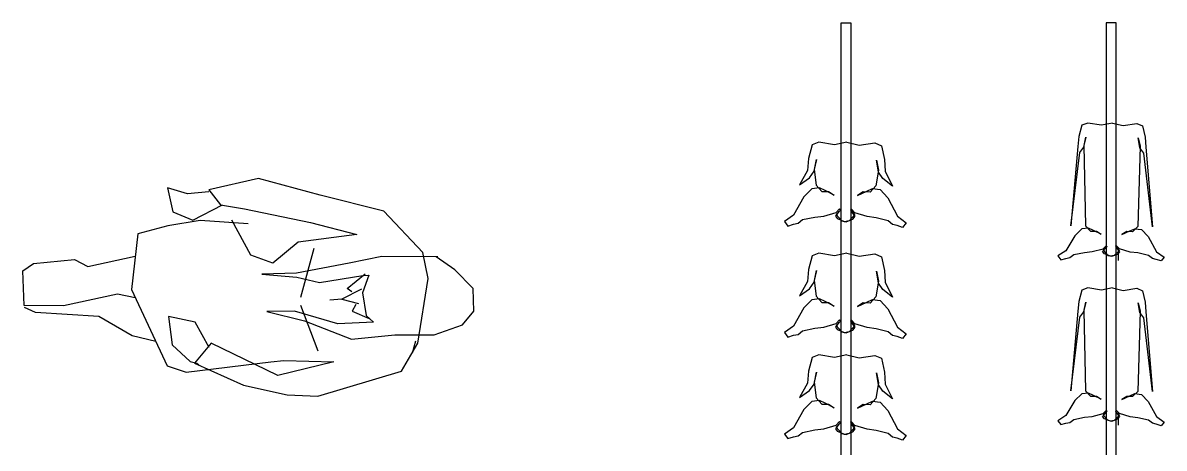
# Model space of a CAD drawing. Header units: millimetres. Extents: x 14385 to 129787, y 107826 to 186798.
# Drawn here: x 42832 to 45167, y 114216 to 115087 of the extents above; entities that cross this region are included whole.
import ezdxf

# ---------------------------------------------------------------- set-up
doc = ezdxf.new("R2010")
doc.units = ezdxf.units.MM
doc.header["$LTSCALE"] = 1000

msp = doc.modelspace()

# ---------------------------------------------------------------- linework, layer by layer
at = {"color": 59}
for p, q in [((44998.8, 114877), (44992.6, 114853.8)), ((45010.9, 114881.5), (44998.8, 114877)), ((45038.9, 114876.8), (45010.9, 114881.5)), ((45060.9, 114881.3), (45038.9, 114876.8)), ((45060.9, 114881.3), (45082.8, 114876.3)), ((45082.8, 114876.3), (45110.9, 114880.4)), ((45110.9, 114880.4), (45122.8, 114875.6)), ((45122.8, 114875.6), (45128.1, 114852.3)), ((44460.5, 114842.3), (44446.7, 114836.8)), ((44492.5, 114836.6), (44460.5, 114842.3)), ((44517.8, 114842.1), (44492.5, 114836.6)), ((44517.8, 114842.1), (44542.8, 114836)), ((44542.8, 114836), (44575, 114841)), ((44575, 114841), (44588.6, 114835.1)), ((44992.6, 114853.8), (44990.5, 114833.7)), ((45002.5, 114832.1), (45006.6, 114852.2)), ((45006.6, 114852.2), (45002.5, 114835.2)), ((45117.4, 114830.8), (45114, 114851)), ((45114, 114851), (45117.5, 114833.9)), ((45128.1, 114852.3), (45129.5, 114832.1)), ((44446.7, 114836.8), (44439.7, 114808.8)), ((44588.6, 114835.1), (44594.7, 114806.9)), ((44990.5, 114833.7), (44976.3, 114670.9)), ((44976.3, 114670.9), (44994.4, 114821.3)), ((44994.4, 114821.3), (45002.5, 114832.1)), ((45002.5, 114835.2), (45006.3, 114670.8)), ((45117.5, 114833.9), (45112.7, 114669.5)), ((45125.1, 114819.8), (45117.4, 114830.8)), ((45142.8, 114669), (45125.1, 114819.8)), ((45129.5, 114832.1), (45142.8, 114669)), ((44439.7, 114808.8), (44437.2, 114784.5)), ((44450.9, 114782.6), (44455.7, 114806.8)), ((44455.7, 114806.8), (44450.9, 114786.3)), ((44582.5, 114781), (44578.6, 114805.4)), ((44578.6, 114805.4), (44582.6, 114784.7)), ((44594.7, 114806.9), (44596.3, 114782.6)), ((44437.2, 114784.5), (44420.9, 114754.7)), ((44441.7, 114769.5), (44450.9, 114782.6)), ((44450.9, 114786.3), (44455.3, 114754.5)), ((44582.6, 114784.7), (44577.1, 114753)), ((44591.3, 114767.7), (44582.5, 114781)), ((44596.3, 114782.6), (44611.4, 114752.4)), ((44420.9, 114754.7), (44441.7, 114769.5)), ((44446.1, 114747), (44429.9, 114730.3)), ((44462.1, 114748.8), (44446.1, 114747)), ((44455.3, 114754.5), (44466.6, 114741.3)), ((44473.5, 114743.2), (44462.1, 114748.8)), ((44558.5, 114742.1), (44570.1, 114747.5)), ((44577.1, 114753), (44565.3, 114740.1)), ((44570.1, 114747.5), (44586, 114745.4)), ((44611.4, 114752.4), (44591.3, 114767.7)), ((44429.9, 114730.3), (44409, 114693)), ((44466.6, 114741.3), (44480.4, 114741.3)), ((44491.8, 114733.7), (44473.5, 114743.2)), ((44480.4, 114741.3), (44491.8, 114733.7)), ((44539.9, 114733.1), (44558.5, 114742.1)), ((44551.5, 114740.4), (44539.9, 114733.1)), ((44565.3, 114740.1), (44551.5, 114740.4)), ((44586, 114745.4), (44601.6, 114728.2)), ((44601.6, 114728.2), (44621.1, 114690.5)), ((44495.2, 114691), (44502.3, 114700.2)), ((44505.3, 114703.7), (44496, 114694.4)), ((44496.1, 114698.2), (44503, 114705.6)), ((44503, 114705.6), (44505.3, 114703.7)), ((44527.6, 114705.3), (44525.3, 114703.5)), ((44525.3, 114703.5), (44534.2, 114694)), ((44534.3, 114697.7), (44527.6, 114705.3)), ((44534.9, 114690.5), (44528.1, 114699.9)), ((44409, 114693), (44390.6, 114680)), ((44390.6, 114680), (44397.4, 114670.6)), ((44418, 114676.1), (44427.3, 114683.6)), ((44427.3, 114683.6), (44452.5, 114689)), ((44452.5, 114689), (44470.8, 114690.8)), ((44470.8, 114690.8), (44496.1, 114698.2)), ((44499.6, 114685.3), (44495.2, 114691)), ((44496, 114694.4), (44507.4, 114681.3)), ((44513.2, 114679.4), (44499.6, 114685.3)), ((44507.4, 114681.3), (44516.5, 114679.4)), ((44522.4, 114681.1), (44513.2, 114679.4)), ((44516.5, 114679.4), (44530.3, 114684.9)), ((44534.2, 114694), (44522.4, 114681.1)), ((44530.3, 114684.9), (44534.9, 114690.5)), ((44559.3, 114689.8), (44534.3, 114697.7)), ((44577.5, 114687.5), (44559.3, 114689.8)), ((44602.6, 114681.5), (44577.5, 114687.5)), ((44611.5, 114673.8), (44602.6, 114681.5)), ((44621.1, 114690.5), (44639.1, 114677)), ((44639.1, 114677), (44631.9, 114667.8)), ((44397.4, 114670.6), (44408.9, 114674.3)), ((44408.9, 114674.3), (44418, 114676.1)), ((44620.6, 114671.8), (44611.5, 114673.8)), ((44631.9, 114667.8), (44620.6, 114671.8)), ((44998.2, 114664.6), (44984.1, 114650.8)), ((45012.3, 114666.1), (44998.2, 114664.6)), ((45006.3, 114670.8), (45016.2, 114659.9)), ((45022.2, 114661.4), (45012.3, 114666.1)), ((45016.2, 114659.9), (45028.2, 114659.8)), ((45038.2, 114653.6), (45022.2, 114661.4)), ((45028.2, 114659.8), (45038.2, 114653.6)), ((45080.2, 114653.1), (45096.5, 114660.6)), ((45090.4, 114659.1), (45080.2, 114653.1)), ((45102.4, 114658.9), (45090.4, 114659.1)), ((45096.5, 114660.6), (45106.6, 114665)), ((45112.7, 114669.5), (45102.4, 114658.9)), ((45106.6, 114665), (45120.6, 114663.2)), ((45120.6, 114663.2), (45134.2, 114649.1)), ((44984.1, 114650.8), (44965.8, 114619.9)), ((45041.9, 114624.2), (45048, 114630.3)), ((45048, 114630.3), (45050, 114628.8)), ((45069.5, 114630.1), (45067.5, 114628.6)), ((45075.3, 114623.8), (45069.5, 114630.1)), ((45134.2, 114649.1), (45151.2, 114617.8)), ((44446.7, 114609.5), (44439.7, 114581.5)), ((44460.5, 114615), (44446.7, 114609.5)), ((44492.5, 114609.3), (44460.5, 114615)), ((44517.8, 114614.8), (44492.5, 114609.3)), ((44517.8, 114614.8), (44542.8, 114608.7)), ((44542.8, 114608.7), (44575, 114613.7)), ((44575, 114613.7), (44588.6, 114607.8)), ((44588.6, 114607.8), (44594.7, 114579.6)), ((44965.8, 114619.9), (44949.7, 114609.2)), ((44949.7, 114609.2), (44955.7, 114601.4)), ((44973.7, 114606), (44981.8, 114612.1)), ((44981.8, 114612.1), (45003.8, 114616.6)), ((45003.8, 114616.6), (45019.9, 114618.1)), ((45019.9, 114618.1), (45041.9, 114624.2)), ((45041.1, 114618.2), (45047.4, 114625.9)), ((45045, 114613.5), (45041.1, 114618.2)), ((45050, 114628.8), (45041.9, 114621.1)), ((45041.9, 114621.1), (45051.8, 114610.2)), ((45056.9, 114608.7), (45045, 114613.5)), ((45051.8, 114610.2), (45059.8, 114608.6)), ((45064.9, 114610.1), (45056.9, 114608.7)), ((45059.8, 114608.6), (45071.9, 114613.2)), ((45075.2, 114620.7), (45064.9, 114610.1)), ((45067.5, 114628.6), (45075.2, 114620.7)), ((45075.9, 114617.8), (45070, 114625.6)), ((45071.9, 114613.2), (45075.9, 114617.8)), ((45073.2, 114600), (45073.4, 114625.9)), ((45097.2, 114617.2), (45075.3, 114623.8)), ((45113.1, 114615.4), (45097.2, 114617.2)), ((45135, 114610.4), (45113.1, 114615.4)), ((45142.8, 114604), (45135, 114610.4)), ((45151.2, 114617.8), (45166.9, 114606.7)), ((45166.9, 114606.7), (45160.7, 114599.1)), ((44955.7, 114601.4), (44965.7, 114604.4)), ((44965.7, 114604.4), (44973.7, 114606)), ((45150.8, 114602.3), (45142.8, 114604)), ((45160.7, 114599.1), (45150.8, 114602.3)), ((44439.7, 114581.5), (44437.2, 114557.2)), ((44450.9, 114555.3), (44455.7, 114579.5)), ((44455.7, 114579.5), (44450.9, 114559)), ((44582.5, 114553.7), (44578.6, 114578.1)), ((44578.6, 114578.1), (44582.6, 114557.4)), ((44594.7, 114579.6), (44596.3, 114555.3)), ((44437.2, 114557.2), (44420.9, 114527.4)), ((44420.9, 114527.4), (44441.7, 114542.2)), ((44441.7, 114542.2), (44450.9, 114555.3)), ((44450.9, 114559), (44455.3, 114527.2)), ((44582.6, 114557.4), (44577.1, 114525.7)), ((44591.3, 114540.4), (44582.5, 114553.7)), ((44611.4, 114525.1), (44591.3, 114540.4)), ((44596.3, 114555.3), (44611.4, 114525.1)), ((44998.8, 114539.5), (44992.6, 114516.3)), ((45010.9, 114544.1), (44998.8, 114539.5)), ((45038.9, 114539.3), (45010.9, 114544.1)), ((45060.9, 114543.9), (45038.9, 114539.3)), ((45060.9, 114543.9), (45082.8, 114538.8)), ((45082.8, 114538.8), (45110.9, 114543)), ((45110.9, 114543), (45122.8, 114538.1)), ((45122.8, 114538.1), (45128.1, 114514.8)), ((44446.1, 114519.7), (44429.9, 114503)), ((44462.1, 114521.5), (44446.1, 114519.7)), ((44455.3, 114527.2), (44466.6, 114514)), ((44473.5, 114515.9), (44462.1, 114521.5)), ((44466.6, 114514), (44480.4, 114514)), ((44491.8, 114506.4), (44473.5, 114515.9)), ((44480.4, 114514), (44491.8, 114506.4)), ((44539.9, 114505.8), (44558.5, 114514.8)), ((44551.5, 114513.1), (44539.9, 114505.8)), ((44565.3, 114512.8), (44551.5, 114513.1)), ((44558.5, 114514.8), (44570.1, 114520.2)), ((44577.1, 114525.7), (44565.3, 114512.8)), ((44570.1, 114520.2), (44586, 114518.1)), ((44586, 114518.1), (44601.6, 114500.9)), ((44992.6, 114516.3), (44990.5, 114496.2)), ((45002.5, 114494.6), (45006.6, 114514.7)), ((45006.6, 114514.7), (45002.5, 114497.7)), ((45117.4, 114493.3), (45114, 114513.5)), ((45114, 114513.5), (45117.5, 114496.4)), ((45128.1, 114514.8), (45129.5, 114494.7)), ((44429.9, 114503), (44409, 114465.7)), ((44601.6, 114500.9), (44621.1, 114463.2)), ((44990.5, 114496.2), (44976.3, 114333.4)), ((44994.4, 114483.9), (45002.5, 114494.6)), ((45002.5, 114497.7), (45006.3, 114333.3)), ((45117.5, 114496.4), (45112.7, 114332.1)), ((45125.1, 114482.4), (45117.4, 114493.3)), ((45129.5, 114494.7), (45142.8, 114331.6)), ((44470.8, 114463.5), (44496.1, 114470.9)), ((44495.2, 114463.7), (44502.3, 114472.9)), ((44505.3, 114476.4), (44496, 114467.1)), ((44496, 114467.1), (44507.4, 114454)), ((44496.1, 114470.9), (44503, 114478.3)), ((44503, 114478.3), (44505.3, 114476.4)), ((44534.2, 114466.7), (44522.4, 114453.8)), ((44527.6, 114478), (44525.3, 114476.2)), ((44525.3, 114476.2), (44534.2, 114466.7)), ((44534.3, 114470.4), (44527.6, 114478)), ((44534.9, 114463.2), (44528.1, 114472.6)), ((44559.3, 114462.5), (44534.3, 114470.4)), ((44976.3, 114333.4), (44994.4, 114483.9)), ((45142.8, 114331.6), (45125.1, 114482.4)), ((44409, 114465.7), (44390.6, 114452.7)), ((44390.6, 114452.7), (44397.4, 114443.3)), ((44397.4, 114443.3), (44408.9, 114447)), ((44408.9, 114447), (44418, 114448.8)), ((44418, 114448.8), (44427.3, 114456.3)), ((44427.3, 114456.3), (44452.5, 114461.7)), ((44452.5, 114461.7), (44470.8, 114463.5)), ((44499.6, 114458), (44495.2, 114463.7)), ((44513.2, 114452.1), (44499.6, 114458)), ((44507.4, 114454), (44516.5, 114452.1)), ((44522.4, 114453.8), (44513.2, 114452.1)), ((44516.5, 114452.1), (44530.3, 114457.6)), ((44530.3, 114457.6), (44534.9, 114463.2)), ((44577.5, 114460.2), (44559.3, 114462.5)), ((44602.6, 114454.2), (44577.5, 114460.2)), ((44611.5, 114446.5), (44602.6, 114454.2)), ((44620.6, 114444.5), (44611.5, 114446.5)), ((44631.9, 114440.5), (44620.6, 114444.5)), ((44621.1, 114463.2), (44639.1, 114449.7)), ((44639.1, 114449.7), (44631.9, 114440.5)), ((44446.7, 114401.4), (44439.7, 114373.3)), ((44460.5, 114406.9), (44446.7, 114401.4)), ((44492.5, 114401.1), (44460.5, 114406.9)), ((44517.8, 114406.6), (44492.5, 114401.1)), ((44517.8, 114406.6), (44542.8, 114400.5)), ((44542.8, 114400.5), (44575, 114405.5)), ((44575, 114405.5), (44588.6, 114399.7)), ((44588.6, 114399.7), (44594.7, 114371.5)), ((44439.7, 114373.3), (44437.2, 114349)), ((44450.9, 114347.1), (44455.7, 114371.4)), ((44455.7, 114371.4), (44450.9, 114350.8)), ((44450.9, 114350.8), (44455.3, 114319)), ((44582.5, 114345.5), (44578.6, 114369.9)), ((44578.6, 114369.9), (44582.6, 114349.3)), ((44594.7, 114371.5), (44596.3, 114347.1)), ((44437.2, 114349), (44420.9, 114319.2)), ((44420.9, 114319.2), (44441.7, 114334.1)), ((44441.7, 114334.1), (44450.9, 114347.1)), ((44582.6, 114349.3), (44577.1, 114317.6)), ((44591.3, 114332.3), (44582.5, 114345.5)), ((44611.4, 114316.9), (44591.3, 114332.3)), ((44596.3, 114347.1), (44611.4, 114316.9)), ((44998.2, 114327.2), (44984.1, 114313.3)), ((45012.3, 114328.6), (44998.2, 114327.2)), ((45006.3, 114333.3), (45016.2, 114322.4)), ((45022.2, 114323.9), (45012.3, 114328.6)), ((45096.5, 114323.1), (45106.6, 114327.6)), ((45112.7, 114332.1), (45102.4, 114321.5)), ((45106.6, 114327.6), (45120.6, 114325.8)), ((44446.1, 114311.6), (44429.9, 114294.8)), ((44462.1, 114313.4), (44446.1, 114311.6)), ((44455.3, 114319), (44466.6, 114305.9)), ((44473.5, 114307.7), (44462.1, 114313.4)), ((44466.6, 114305.9), (44480.4, 114305.8)), ((44491.8, 114298.3), (44473.5, 114307.7)), ((44480.4, 114305.8), (44491.8, 114298.3)), ((44539.9, 114297.7), (44558.5, 114306.7)), ((44551.5, 114305), (44539.9, 114297.7)), ((44565.3, 114304.7), (44551.5, 114305)), ((44558.5, 114306.7), (44570.1, 114312.1)), ((44577.1, 114317.6), (44565.3, 114304.7)), ((44570.1, 114312.1), (44586, 114309.9)), ((44586, 114309.9), (44601.6, 114292.8)), ((44984.1, 114313.3), (44965.8, 114282.5)), ((45016.2, 114322.4), (45028.2, 114322.4)), ((45038.2, 114316.1), (45022.2, 114323.9)), ((45028.2, 114322.4), (45038.2, 114316.1)), ((45080.2, 114315.7), (45096.5, 114323.1)), ((45090.4, 114321.7), (45080.2, 114315.7)), ((45102.4, 114321.5), (45090.4, 114321.7)), ((45120.6, 114325.8), (45134.2, 114311.6)), ((45134.2, 114311.6), (45151.2, 114280.4)), ((44429.9, 114294.8), (44409, 114257.6)), ((44601.6, 114292.8), (44621.1, 114255)), ((44965.8, 114282.5), (44949.7, 114271.7)), ((45003.8, 114279.2), (45019.9, 114280.7)), ((45019.9, 114280.7), (45041.9, 114286.7)), ((45041.1, 114280.8), (45047.4, 114288.4)), ((45045, 114276.1), (45041.1, 114280.8)), ((45041.9, 114286.7), (45048, 114292.9)), ((45050, 114291.3), (45041.9, 114283.6)), ((45041.9, 114283.6), (45051.8, 114272.8)), ((45048, 114292.9), (45050, 114291.3)), ((45075.2, 114283.3), (45064.9, 114272.6)), ((45069.5, 114292.6), (45067.5, 114291.1)), ((45067.5, 114291.1), (45075.2, 114283.3)), ((45075.3, 114286.4), (45069.5, 114292.6)), ((45075.9, 114280.4), (45070, 114288.1)), ((45071.9, 114275.8), (45075.9, 114280.4)), ((45073.2, 114262.5), (45073.4, 114288.5)), ((45097.2, 114279.8), (45075.3, 114286.4)), ((45113.1, 114277.9), (45097.2, 114279.8)), ((45151.2, 114280.4), (45166.9, 114269.2)), ((44409, 114257.6), (44390.6, 114244.6)), ((44470.8, 114255.4), (44496.1, 114262.7)), ((44495.2, 114255.5), (44502.3, 114264.7)), ((44505.3, 114268.3), (44496, 114259)), ((44496, 114259), (44507.4, 114245.8)), ((44496.1, 114262.7), (44503, 114270.2)), ((44503, 114270.2), (44505.3, 114268.3)), ((44534.2, 114258.5), (44522.4, 114245.7)), ((44527.6, 114269.9), (44525.3, 114268)), ((44525.3, 114268), (44534.2, 114258.5)), ((44534.3, 114262.3), (44527.6, 114269.9)), ((44534.9, 114255), (44528.1, 114264.4)), ((44559.3, 114254.3), (44534.3, 114262.3)), ((44949.7, 114271.7), (44955.7, 114263.9)), ((44955.7, 114263.9), (44965.7, 114267)), ((44965.7, 114267), (44973.7, 114268.5)), ((44973.7, 114268.5), (44981.8, 114274.7)), ((44981.8, 114274.7), (45003.8, 114279.2)), ((45056.9, 114271.2), (45045, 114276.1)), ((45051.8, 114272.8), (45059.8, 114271.2)), ((45064.9, 114272.6), (45056.9, 114271.2)), ((45059.8, 114271.2), (45071.9, 114275.8)), ((45135, 114272.9), (45113.1, 114277.9)), ((45142.8, 114266.6), (45135, 114272.9)), ((45150.8, 114264.9), (45142.8, 114266.6)), ((45160.7, 114261.6), (45150.8, 114264.9)), ((45166.9, 114269.2), (45160.7, 114261.6)), ((44390.6, 114244.6), (44397.4, 114235.2)), ((44397.4, 114235.2), (44408.9, 114238.9)), ((44408.9, 114238.9), (44418, 114240.7)), ((44418, 114240.7), (44427.3, 114248.1)), ((44427.3, 114248.1), (44452.5, 114253.6)), ((44452.5, 114253.6), (44470.8, 114255.4)), ((44499.6, 114249.8), (44495.2, 114255.5)), ((44513.2, 114244), (44499.6, 114249.8)), ((44507.4, 114245.8), (44516.5, 114243.9)), ((44522.4, 114245.7), (44513.2, 114244)), ((44516.5, 114243.9), (44530.3, 114249.5)), ((44530.3, 114249.5), (44534.9, 114255)), ((44577.5, 114252.1), (44559.3, 114254.3)), ((44602.6, 114246), (44577.5, 114252.1)), ((44611.5, 114238.4), (44602.6, 114246)), ((44620.6, 114236.3), (44611.5, 114238.4)), ((44631.9, 114232.4), (44620.6, 114236.3)), ((44621.1, 114255), (44639.1, 114241.6)), ((44639.1, 114241.6), (44631.9, 114232.4))]:
    msp.add_line(p, q, dxfattribs=at)
at = {"color": 57}
for p, q in [((43427.7, 114624.3, 0), (43400.4, 114524.5, 0)), ((43496, 114542.8, 0), (43532.3, 114572.6, 0)), ((43525.3, 114541.6, 0), (43485.1, 114520.9, 0)), ((43505.1, 114535.5, 0), (43496, 114542.8, 0)), ((43485.1, 114520.9, 0), (43460.6, 114518.5, 0)), ((43485.1, 114520.9, 0), (43519, 114511.7, 0)), ((43436.7, 114414.2, 0), (43401.2, 114507.7, 0)), ((43513.2, 114510.2, 0), (43505.8, 114496.3, 0)), ((43505.8, 114496.3, 0), (43540.5, 114481.3, 0)), ((43629.7, 114411, 0), (43636.2, 114435.2, 0))]:
    msp.add_line(p, q, dxfattribs=at)
for points in [[(44506.2, 112686.7), (44506.2, 115086.7), (44526.2, 115086.7), (44526.2, 112686.7)], [(45068.4, 112686.7), (45068.4, 115086.7), (45048.4, 115086.7), (45048.4, 112686.7)]]:
    msp.add_lwpolyline(points, close=True, dxfattribs=at)
for points in [[(43293.4, 114674.9), (43195.2, 114681.9), (43128.8, 114671.1), (43067.2, 114654.9), (43054.3, 114540.3), (43127.7, 114384.1), (43166.6, 114371.1), (43339.3, 114392.5), (43365.9, 114395.2), (43468.4, 114392.8), (43353.8, 114364.6), (43217.4, 114430.7), (43183.6, 114389.6), (43283.4, 114345), (43373.3, 114324.6), (43435.8, 114322.4), (43607.2, 114373.1), (43640.4, 114430.9), (43661.5, 114563), (43650.3, 114616.4), (43571, 114700.8), (43440.5, 114734), (43314.4, 114767.6), (43213, 114744.9), (43236.6, 114713.7), (43285.9, 114706), (43420.6, 114677.5), (43515.2, 114653.3), (43395.6, 114637.2), (43344, 114594.3), (43298.8, 114610.8), (43260.1, 114682.5)], [(43213.1, 114740.7), (43168.8, 114736.3), (43128.2, 114749), (43139.2, 114699.8), (43180, 114682.9), (43241, 114714.1)], [(43062.3, 114523.4), (43025.8, 114531.1), (42915.5, 114507.5), (42835.3, 114507.9), (42832.3, 114578.9), (42853.9, 114593.7), (42938.2, 114602.1), (42965.5, 114588), (43062, 114609.1)], [(43680.9, 114607.8), (43566.9, 114608.1), (43499.8, 114594.8), (43392.1, 114574), (43321, 114571.9), (43392.5, 114565.6), (43439.2, 114555.2), (43527.7, 114569), (43540.1, 114570.2), (43527.4, 114533.7), (43534.7, 114487.5), (43549.5, 114473.9), (43476.7, 114470), (43388.3, 114496.4), (43331.3, 114495.8), (43408.7, 114476.6), (43504.7, 114439.2), (43593.4, 114448), (43673.5, 114447.6), (43731.4, 114468.5), (43755.1, 114496), (43753.2, 114542.8), (43715.9, 114581), (43677.9, 114607.8)], [(43104.4, 114433.8), (43056.1, 114446), (42987.7, 114485.3), (42858.2, 114493.4), (42835.5, 114503.7)], [(43213.4, 114421.9), (43184.5, 114473.6), (43130.5, 114485), (43137.5, 114427), (43174.5, 114392.9), (43188, 114390.1), (43192.6, 114386.3)]]:
    msp.add_lwpolyline(points, dxfattribs=at)

doc.saveas('drawing.dxf')
